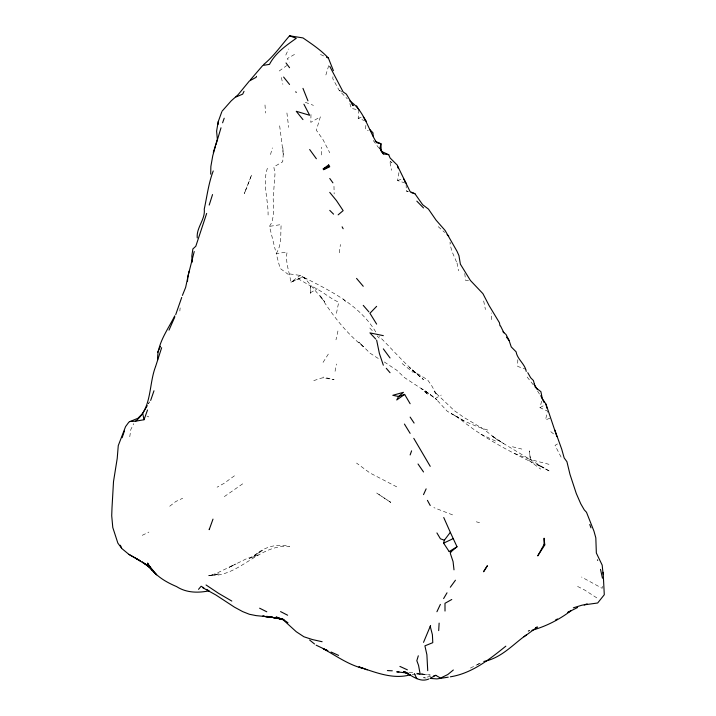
<?xml version="1.0" encoding="UTF-8"?>
<svg xmlns="http://www.w3.org/2000/svg" width="716" height="716" viewBox="0 0 716 716"><rect width="100%" height="100%" fill="white"/><g stroke="black" fill="none" stroke-linecap="round" stroke-linejoin="round"><path stroke-width="0.54" stroke-dasharray="3.58 2.69" d="M310.511 293.65L310.619 285.979L298.286 278.864L290.821 282.283C289.676 272.044 285.031 262.691 287.098 252.059L276.179 253.598L280.09 268.357L288.396 274.505M321.305 154.969L321.439 147.156M491.525 319.64L491.659 312.937M517.802 359.709L517.668 366.413L525.992 369.34M310.986 114.524L310.807 122.364L320.338 116.86L316.365 130.24L323.059 139.718L329.754 152.785M282.874 147.863L283.259 154.182L279.553 124.942M283.285 153.716L282.722 161.771L273.834 166.909L274.989 173.979L273.181 198.225L273.709 213.386L272.017 222.094L269.476 226.372L275.338 250.144M332.949 76.71L332.797 78.724L339.223 90.484L347.367 98.871M179.841 311.012L180.137 307.871M602.371 586.261L602.174 588.31L581.544 577.015M365.867 125.372L365.464 129.471L368.293 130.742M365.25 120.897L358.152 118.221L358.993 110.004L351.386 108.438L349.802 103.408M339.339 252.829L340.404 244.478M336.457 313.331L338.713 302.197C328.653 297.82 320.884 289.72 310.619 285.979L310.583 292.638L317.26 288.781M129.766 436.778L130.795 429.636L133.758 423.612M405.184 183.019L397.559 180.548L399.045 171.956M335.061 371.309L336.457 363.996M337.952 330.971L335.974 339.849M549.906 418.198L545.538 419.934L547.472 411.074L539.989 407.664L542.289 398.606M267.399 168.224C262.262 183.538 268.321 199.406 268.088 215.024M270.523 154.558L272.34 147.872M325.87 74.992L328.707 65.621M285.791 55.096L288.602 48.983M276.179 253.598C281.916 245.087 280.395 234.275 281.173 224.547L269.476 226.372M323.059 362.394L329.754 351.816M234.445 475.8L223.938 483.416L217.082 487.193M169.719 506.248L175.715 501.558L182.687 498.264M279.195 71.009L286.749 65.559M242.688 483.819L222.595 497.826M549.011 464.326L530.449 459.574L529.303 450.901L530.449 459.574L514.383 453.38M294.5 54.434L287.268 58.614L289.568 62.14M384.295 361.965L396.736 370.226L404.513 377.609L429.6 394.06L436.921 399.823L424.418 390.345L435.444 398.418L441.253 395.062M539.989 407.664L544.294 405.184M557.531 443.938L555.025 445.388L561.192 457.291M470.412 668.082L480.83 662.864M232.458 565.676L229.29 567.224L246.904 558.543L258.1 554.945L249.383 558.623L262.781 550.291L254.619 555.267C264.392 546.988 276.967 543.211 289.568 546.353C258.154 544.258 239.878 577.015 209.197 575.583L219.642 573.74L208.607 575.789L215.901 573.606L235.994 563.966M142.224 535.326L148.919 532.077M477.107 664.681L480.937 662.837M529.885 630.295L528.005 631.127L531.952 630.313M298.286 278.864L302.966 276.94C330.801 290.991 360.399 305.267 376.643 333.441M397.559 180.548L402.455 178.857M313.769 380.608L322.361 377.833L334.095 379.596L323.059 377.081M358.152 118.221L361.213 117.406M430.701 676.36L423.523 677.775L427.354 678.133M412.04 674.633L415.871 674.195M416.596 673.792L418.529 673.702M468.497 280.466L465.624 280.457L464.72 273.244M416.828 674.087L430.226 675.027L421.643 673.935L423.523 674.257L416.972 674.042M409.149 672.333L415.28 673.013M421.509 673.908L423.523 674.159M289.774 273.951L300.219 275.418L306.779 279.365L300.219 275.418L290.821 282.283L302.966 276.94L306.135 279.732L324.652 301.812L319.694 295.108C331.812 314.199 345.434 332.367 363.245 346.562L358.877 342.087L369.939 353.104L379.167 359.056M416.828 673.147L420.65 673.783M406.151 184.424L406.285 190.975L408.21 191.315M512.45 446.766L521.839 449.075M476.292 521.785L479.55 522.716M452.575 514.885L433.851 507.617M406.285 190.975L408.21 191.584M487.802 430.065C474.923 426.145 462.482 420.892 451.17 413.526L457.014 416.748L447.312 411.297L435.444 398.418M339.223 90.484L342.167 91.576M305.32 102.325L313.456 105.368M495.553 441.056L480.749 434.138M323.695 55.946L320.884 54.676L320.133 52.895M392.01 162.496L390.122 161.637L391.929 162.532M146.959 416.077L148.856 416.945M577.57 586.431L584.265 589.796L597.663 598.424M396.736 486.862L369.948 472.972L356.55 463.073M530.69 459.412L531.755 460.057M463.708 420.713L457.247 416.766C483.228 438.425 513.623 453.729 544.079 468.04L537.385 464.595L550.022 471.477L497.531 439.919L491.552 435.632L503.894 443.66L497.199 439.696L483.801 429.287L463.708 417.267L454.374 410.698L434.138 391.446L436.921 395.026L431.444 385.262L427.524 379.793L414.537 371.828L409.069 367.245L423.523 379.668L414.537 371.828L416.828 373.761C403.323 362.359 391.894 348.844 379.319 336.484M528.954 460.442L540.714 469.123M402.132 363.513L413.32 372.526M550.783 431.65L554.596 434.728M438.246 226.659L444.699 232.449M369.814 328.035L373.886 332.314M343.152 298.957L346.669 302.734M377.207 335.92L379.194 338.095M533.268 384.769L526.806 376.607L526.573 374.531M373.233 140.452L378.755 147.97M537.573 391.017L539.927 394.811M456.513 261.94L452.056 251.629L449.997 244.29M281.388 77.48L282.874 84.345M483.676 300.971L485.43 309.572M390.041 162.586L391.571 170.31M457.014 263.005L458.508 270.827M286.919 112.949L288.673 127.403M264.992 104.966L265.564 113.03M333.978 186.321L334.157 193.946M245.248 191.145L244.362 193.589L251.737 174.641L245.248 191.145M149.563 401.801L148.427 403.726L149.563 401.801M423.523 389.755L421.411 388.618L428.195 394.874L423.523 389.755M390.086 501.943L376.643 492.993L390.802 502.417L390.086 501.943"/><path stroke-width="1.07" d="M210.692 174.149L210.862 166.515L212.75 155.775L215.355 146.529M218.156 124.324L218.219 121.684L221.763 111.902M603.105 574.241L602.174 565.103L596.347 553.003L595.819 537.841L593.967 531.174L586.502 512.289L584.265 509.873L580.783 503.831L576.273 493.494L569.99 474.395L566.929 461.713L564.172 457.927L561.738 449.245L554.819 430.039M438.693 630.599L439.123 623.117M187.511 281.191L187.789 276.931L194.233 251.531M209.305 528.981L209.197 529.661L212.992 519.118M218.219 121.684L216.599 131.162L217.36 139.334L213.305 152.454M189.105 271.221L185.632 287.438L182.41 295.413M380.894 150.521L379.945 148.131L380.948 143.737L375.166 141.276M450.319 532.328L457.014 546.764L450.874 551.92L449.174 551.588L443.616 543.158L444.368 540.204L450.319 532.328L443.741 517.516M221.011 127.797L215.901 144.847M155.542 366.681C148.57 384.787 152.186 407.95 135.53 421.214L130.097 421.5L128.826 422.18L125.569 426.62L118.265 445.612L117.218 458.41L113.513 481.528L112 507.823L111.714 515.726L112.788 527.513L117.863 543.113L121.845 548.545L128.826 554.336L140.47 560.986L128.826 554.336M181.73 297.417L175.715 314.619M418.314 655.793L416.828 660.698L418.556 665.379L420.122 674.016M161.655 347.681L155.623 366.44M212.536 194.564L209.197 205.062M206.664 213.422L195.808 246.25L192.881 248.935L191.816 256.06L192.237 262.101M213.243 170.954C208.544 183.224 207.031 196.336 204.257 209.099C205.51 219.526 196.202 227.491 197.249 237.927M122.132 437.727L124.396 431.059M150.655 400.432L153.985 390.775M222.595 122.803L224.197 118.23M135.53 421.214L144.023 419.728L147.523 409.982M410.134 454.937L411.602 450.847M450.874 551.92L450.319 553.423L453.067 561.568L453.998 569.838M157.592 360.041C157.019 343.743 167.768 329.816 174.776 315.819M430.593 625.498L423.523 642.359M174.847 316.857L169.012 330.13M423.523 494.631L426.136 488.858M436.921 611.732L440.376 604.385M244.022 91.308L242.688 94.136L235.994 96.964M256.552 76.344L256.086 77.328L249.383 80.998L238.052 94.763L231.17 100.902L222.121 111.141M157.565 352.29L160.554 346.284M544.079 544.509L537.743 555.902L544.778 544.912L544.079 538.208L544.079 544.509L544.778 544.912M443.616 598.576L447.017 592.812M147.272 405.641L142.69 413.302L144.023 419.728M450.319 587.236L455.448 580.211M198.52 589.34L201.133 586.252L203.809 587.818M250.34 79.932L262.781 65.451L269.476 64.368C275.32 53.029 286.114 45.493 296.272 38.306L289.568 35.8C281.084 45.547 273.763 56.26 263.685 64.494M142.224 413.92L137.902 418.278L130.097 421.5M376.643 306.341L369.939 313.268L376.634 324.106M505.827 646.163C489.404 659.409 471.781 673.425 450.319 676.826M338.14 214.854L343.152 210.629L336.457 200.596L329.754 192.38M453.344 669.997L447.795 674.526L440.555 678.079L435.82 675.349L433.771 675.752M526.403 634.841C512.683 644.66 501.254 658.147 483.801 661.45M523.987 636.801L537.385 626.983L535.505 627.807M404.638 394.4L396.736 399.976L398.606 396.485L403.43 392.332L392.798 395.295L398.606 396.485L404.638 394.4L410.134 403.726M449.174 551.588L457.014 546.764M451.778 599.489L444.985 603.302L445.012 611.052M555.562 619.966L557.478 618.973M430.226 678.195L435.82 675.349M577.57 607.526L567.842 612.368L570.876 610.82C559.241 619.6 545.986 626.393 531.952 630.313M443.616 543.158L453.344 538.522M584.265 604.904L587.138 603.83M573.355 607.812L582.135 605.145L597.663 602.997L604.286 594.736L603.149 572.281M428.777 679.01C419.316 683.082 411.494 674.928 403.43 671.536L410.134 674.964L404.048 671.76L406.079 672.279M410.134 674.848C392.807 679.681 375.184 672.27 358.913 666.882L367.183 669.845M448.252 677.175L436.921 678.902L430.226 678.41M208.24 591.013C197.356 593.045 186.115 592.767 176.539 586.565C164.913 581.643 153.43 574.76 147.559 563.062L151.756 569.945L156.625 574.867L148.919 565.398L151.756 569.945L146.95 564.978L150.423 567.779M398.964 671.814L396.736 671.841L408.066 673.103M387.383 670.579L392.305 670.803M280.18 618.749L266.674 616.36L282.874 619.179L270.961 617.129L256.086 615.608L249.383 614.274L242.688 611.616L234.553 607.213L215.901 594.996L202.503 587.576M284.154 619.984L276.179 617.908L262.781 616.225L267.283 616.718M262.781 616.225L269.476 616.959M388.743 154.701L381.207 151.318L383.337 153.94L388.743 154.701L390.041 157.914L397.344 165.199L398.078 168.099M289.568 35.8L302.966 37.912C311.908 44.079 320.858 49.995 328.393 58.068L333.396 70.651M270.961 617.129L282.874 619.304M383.337 335.652L369.939 332.886L375.703 339.026M322.119 641.724L312.453 639.567L303.915 636.766L296.272 631.736L282.874 619.555L276.179 616.995L281.316 618.884M411.082 192.497L414.931 193.723L422.664 204.722L428.463 209.108L436.089 220.17L445.101 230.436L457.014 251.289L458.947 255.612L460.388 264.177L470.412 280.466L482.933 293.667L489.091 305.58L499.464 322.791L499.983 325.807M363.245 668.44C348.54 664.94 336.332 655.865 323.265 648.794L327.901 650.683M444.368 540.204L440.438 538.808L436.921 532.937M326.89 650.289L316.132 645.179M414.931 193.723L410.134 191.646L397.631 166.067M331.078 652.025L338.605 655.409M326.514 57.217L328.393 58.068M399.904 666.417L407.386 669.836M259.622 608.206L266.782 611.804M280.556 611.589L287.644 615.223M231.805 601.064L218.478 593.287L206.074 584.981M206.485 589.375L209.161 590.933M150.423 567.394L135.53 558.149M146.825 564.933L142.224 561.971L150.593 568.244M349.703 101.001C363.934 109.969 367.997 128.978 376.643 142.69L380.948 143.737L381.172 150.235M281.925 618.526L287.966 622.777M535.21 387.222L540.902 391.67L542.289 398.606L546.013 404.191L556.887 436.581M309.661 640.05L314.521 643.988M502.963 331.812L506.015 334.47L509.076 340.44L511.251 346.92L516.111 351.842C517.301 359.396 525.114 364.005 526.224 371.416M447.124 234.624L448.744 236.065M329.754 210.37L333.567 214.156M416.828 201.142L423.523 207.953M369.939 129.65L373.009 132.854L373.108 136.112M363.245 305.383L368.883 311.881M356.55 278.399L363.245 286.284M386.282 368.328L390.041 372.705M351.968 104.124L353.212 105.61L346.329 94.118L343.152 91.943L329.754 66.337M295.735 91.773L296.272 92.436M302.966 119.608L296.272 111.293L309.652 115.276L303.924 104.232M283.608 77.042L289.568 84.479M506.489 337.173L509.076 340.44M383.337 348.88L390.041 357.973M286.015 62.963L289.568 67.725M316.365 158.746L309.661 149.519M329.754 178.454L332.922 182.849M418.028 463.995L423.523 471.969M363.245 116.86L366.27 121.273M413.776 438.344L430.226 466.331M410.134 417.106L414.108 423.067M404.424 424.06L410.134 433.359M534.082 384.062L537.385 389.647M356.55 105.816L358.993 110.004M379.945 148.131L383.337 153.94M527.782 372.687L530.69 377.797L533.42 380.518L534.959 386.264M403.43 178.517L406.133 183.332M427.425 500.359L430.226 505.496M342.114 226.829L343.152 228.735M500.573 326.04L503.894 332.743M540.759 395.653L544.079 402.464M414.349 673.55L416.828 678.705M120.369 545.252L121.613 548.08M302.966 88.363L307.934 100.822M597.457 559.858L597.663 560.395M450.131 242.787L450.319 243.297M589.769 524.488L590.968 527.817M383.337 365.205L379.382 353.453L376.643 340.109M430.226 626.303L432.401 634.707L432.786 642.664L424.91 645.85L426.888 654.719L427.729 670.677M600.509 569.354L602.46 578.215M546.013 404.191L546.845 408.129M487.283 565.855L483.613 571.681L487.283 565.855M328.68 164.931L323.059 168.976L329.038 165.969L329.754 166.783L323.551 169.71L329.038 165.969L328.68 164.931"/></g></svg>
